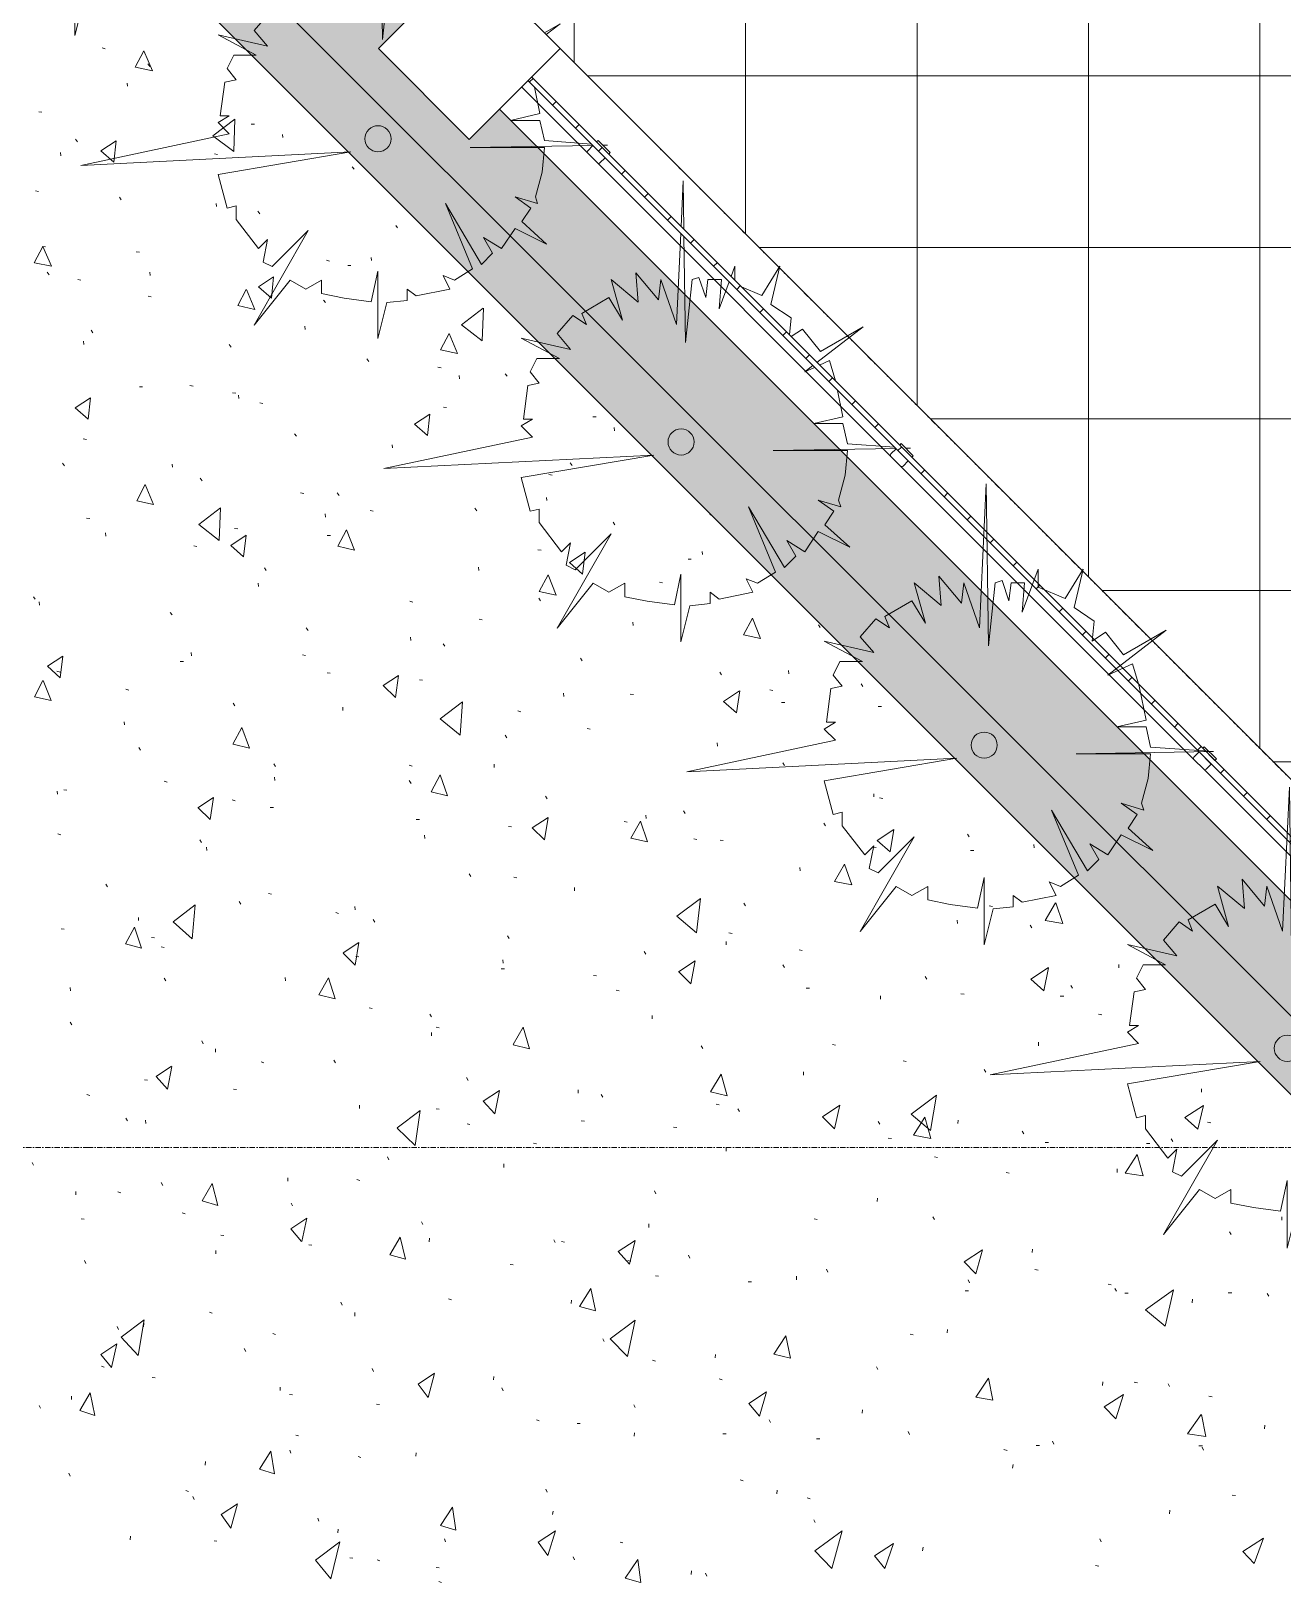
# Model space of a CAD drawing. Header units: millimetres. Extents: x 5357 to 259384, y -16348 to 109893.
# Drawn here: x 130185 to 133106, y 77219 to 80841 of the extents above; entities that cross this region are included whole.
import ezdxf

# ---------------------------------------------------------------- set-up
doc = ezdxf.new("R2010")
doc.units = ezdxf.units.MM
doc.linetypes.add('Double dash', pattern=[41.999998, 12, -6, 6, -6, 6, -6])
doc.linetypes.add('Grid Line', pattern=[22.225, 12.7, -3.175, 3.175, -3.175])
for name, color, linetype, lineweight in [('A-FLOR', 192, 'Continuous', 9), ('A-FLOR-HRAL', 11, 'Continuous', 9), ('A-FLOR-PATT', 8, 'Continuous', 9), ('A-WALL', 113, 'Continuous', 9), ('C-PROP-LINE', 91, 'Double dash', 18), ('G-IMPT', 8, 'Continuous', 9), ('L-PLNT-1', 7, 'Continuous', 9), ('S-COLS', 52, 'Continuous', 9), ('S-GRID-1', 1, 'Grid Line', 9)]:
    doc.layers.add(name, color=color, linetype=linetype, lineweight=lineweight)

# ---------------------------------------------------------------- blocks, each defined once
blk = doc.blocks.new('FP_177-TKCS_MB CẢNH QUAN CÂY XANH')
at = {"layer": 'A-FLOR-PATT'}
for p, q in [((130358.1, 80799.8), (130350.8, 80801.5)), ((130428.3, 80756.8), (130448.1, 80795)), ((130468.1, 80748.5), (130448.1, 80794.9)), ((130462.1, 80758.7), (130457.7, 80764.6)), ((130468.1, 80748.5), (130428.4, 80756.8)), ((130409.9, 80712.3), (130409, 80719.7)), ((130210.5, 80651.9), (130203, 80652.3)), ((130609.4, 80596.8), (130660.4, 80635.8)), ((130657.9, 80560.2), (130660.5, 80635.7)), ((130706.1, 80623.6), (130698.7, 80624)), ((130293.1, 80582.9), (130288.7, 80588.8)), ((130347.7, 80561.4), (130383.5, 80585.2)), ((130378.6, 80535.1), (130383.6, 80585.1)), ((130657.9, 80560.2), (130609.5, 80596.8)), ((130772.3, 80592.7), (130771.4, 80600)), ((130254.4, 80550.3), (130253.5, 80557.6)), ((130378.6, 80535.1), (130347.8, 80561.3)), ((130620.4, 80552.9), (130613.2, 80554.6)), ((130939, 80518.7), (130934.6, 80524.7)), ((130202.6, 80466.5), (130195.4, 80468.1)), ((130395.5, 80447.5), (130391.1, 80453.4)), ((130617.6, 80431.8), (130616.7, 80439.1)), ((130718.9, 80414.6), (130714.5, 80420.6)), ((131040.4, 80381.8), (131036, 80387.8)), ((130192.7, 80300.5), (130212.3, 80338.4)), ((130218.8, 80338.1), (130211.4, 80338.5)), ((130232.5, 80292.4), (130212.3, 80338.4)), ((130232.5, 80292.4), (130192.8, 80300.5)), ((130437.9, 80325.6), (130430.5, 80326.1)), ((130881.5, 80304.7), (130874.3, 80306.5)), ((130931.2, 80294.1), (130923.8, 80294.6)), ((130979.5, 80305.7), (130978.7, 80313.1)), ((130227.1, 80272.6), (130222.6, 80278.5)), ((130301.6, 80259.8), (130294.4, 80261.5)), ((130462.9, 80271), (130462.1, 80278.3)), ((130715.4, 80244.5), (130751, 80268.1)), ((130745.9, 80217.9), (130751, 80268)), ((130465.7, 80221), (130458.5, 80222.7)), ((130667.7, 80200.6), (130687.3, 80238.5)), ((130707.2, 80192), (130687.4, 80238.5)), ((130745.9, 80217.9), (130715.4, 80244.5)), ((130707.2, 80192), (130667.8, 80200.6)), ((130872.1, 80207.6), (130867.7, 80213.6)), ((131189.1, 80155.8), (131240.2, 80194.7)), ((131237.3, 80118.9), (131240.3, 80194.7)), ((130824.7, 80145.1), (130823.8, 80152.4)), ((131237.3, 80118.9), (131189.1, 80155.8)), ((130308.3, 80110.2), (130307.4, 80117.5)), ((130329.4, 80137.2), (130325, 80143.1)), ((131140.6, 80097.4), (131160.4, 80135.5)), ((131180.1, 80088.8), (131160.5, 80135.4)), ((130652, 80103.8), (130647.6, 80109.7)), ((130972.9, 80070.4), (130968.5, 80076.4)), ((131180.1, 80088.8), (131140.6, 80097.4)), ((131141.6, 80055.4), (131134.4, 80057.2)), ((131295.5, 80035.9), (131291.1, 80041.9)), ((130445.2, 80011.1), (130437.9, 80011.6)), ((130563, 80012.7), (130555.9, 80014.4)), ((131184.3, 80030), (131183.5, 80037.4)), ((130288.1, 79962.1), (130323.7, 79985.6)), ((130318.7, 79935.6), (130323.8, 79985.6)), ((130662.8, 79996.7), (130655.4, 79997.2)), ((130669.8, 79984.4), (130668.9, 79991.8)), ((130725.9, 79972.5), (130718.8, 79974.2)), ((130318.7, 79935.6), (130288.1, 79962)), ((131079.6, 79924.2), (131115.4, 79947.8)), ((131109.9, 79897.4), (131115.5, 79947.8)), ((131154.6, 79963.4), (131147.3, 79963.9)), ((131503.3, 79941.1), (131495.9, 79941.6)), ((130804.1, 79896), (130799.7, 79902)), ((131109.9, 79897.4), (131079.7, 79924.2)), ((131546.3, 79908.8), (131545.5, 79916.2)), ((130314.1, 79888.5), (130306.9, 79890.3)), ((131028.3, 79868.7), (131027.5, 79876.1)), ((130262.9, 79826.9), (130258.5, 79832.9)), ((130514.9, 79823.8), (130514, 79831.2)), ((131447.4, 79827.8), (131443, 79833.8)), ((130584.1, 79792.3), (130579.7, 79798.3)), ((131400.6, 79805.2), (131393.4, 79806.9)), ((130431.5, 79745.3), (130451.3, 79783.3)), ((130470.8, 79736.6), (130451.4, 79783.3)), ((130821.2, 79762.3), (130814.1, 79764.1)), ((130903.6, 79757.8), (130899.3, 79763.9)), ((131388.1, 79745.9), (131387.3, 79753.4)), ((130470.8, 79736.6), (130431.6, 79745.3)), ((130576.2, 79689.9), (130627.2, 79728.7)), ((130623.7, 79652.6), (130627.2, 79728.7)), ((130872.1, 79707.2), (130871.4, 79714.7)), ((130983.4, 79721.3), (130976.2, 79723.1)), ((131224.8, 79722.3), (131220.5, 79728.3)), ((131774, 79710.4), (131768.9, 79714.3)), ((130322.1, 79704.2), (130314.8, 79704.7)), ((130623.7, 79652.6), (130576.2, 79689.9)), ((130667.2, 79679.9), (130659.9, 79680.5)), ((130900.8, 79639.6), (130921, 79677.8)), ((130939.9, 79630.7), (130921, 79677.8)), ((131547.2, 79689.7), (131542.9, 79695.8)), ((130359.9, 79663.1), (130359.1, 79670.5)), ((130650.9, 79641.5), (130686.6, 79665.1)), ((130680.8, 79614.5), (130651, 79641.5)), ((130680.9, 79614.5), (130686.6, 79665)), ((130883.6, 79664.3), (130876.2, 79664.8)), ((130572.2, 79638.6), (130565.1, 79640.4)), ((130939.9, 79630.7), (130900.9, 79639.5)), ((131375, 79630.3), (131367.6, 79630.8)), ((131441.2, 79601.6), (131477.6, 79625.6)), ((131471.3, 79574.6), (131477.6, 79625.6)), ((131725.4, 79609.3), (131717.9, 79609.7)), ((131751.2, 79620.1), (131750.5, 79627.6)), ((130733.9, 79582.8), (130729.6, 79588.9)), ((131229.7, 79582.9), (131229, 79590.4)), ((131370.9, 79533.9), (131391.5, 79572.6)), ((131410.3, 79525.2), (131391.6, 79572.5)), ((131471.3, 79574.6), (131441.2, 79601.5)), ((130716, 79545.8), (130715.2, 79553.2)), ((131410.3, 79525.2), (131370.9, 79533.9)), ((131658.6, 79554.2), (131651.4, 79556)), ((130194.9, 79515.7), (130190.6, 79521.7)), ((130204.9, 79502.4), (130204.1, 79509.8)), ((131076.1, 79509.2), (131069, 79511)), ((131373.6, 79511.9), (131369.4, 79518)), ((130514, 79479.3), (130509.8, 79485.3)), ((131237.9, 79467.9), (131230.8, 79469.7)), ((131589.5, 79454.8), (131588.9, 79462.3)), ((131846.9, 79432.6), (131868.3, 79471.8)), ((131887.1, 79424.5), (131868.4, 79471.8)), ((130831.4, 79443.2), (130827.2, 79449.3)), ((131071.3, 79419.8), (131070.6, 79427.3)), ((131887.1, 79424.5), (131846.9, 79432.6)), ((132026.3, 79450.3), (132021.9, 79456.3)), ((130559.7, 79384.2), (130559, 79391.7)), ((131150.5, 79406.1), (131146.3, 79412.2)), ((130223.6, 79359.7), (130259.2, 79383.2)), ((130253.3, 79332.5), (130223.6, 79359.7)), ((130253.4, 79332.6), (130259.2, 79383.1)), ((130540.5, 79370.4), (130533.3, 79371)), ((130825.7, 79384.5), (130818.6, 79386.4)), ((131470.9, 79372.1), (131466.7, 79378.2)), ((130192.9, 79288.5), (130212.9, 79326.7)), ((130231.8, 79279.4), (130213, 79326.6)), ((130252.7, 79346.1), (130245.6, 79347.9)), ((130883.1, 79343.8), (130875.8, 79344.3)), ((131006.2, 79314.5), (131042.3, 79338.3)), ((131035.5, 79286.9), (131042.4, 79338.3)), ((131098.6, 79327.4), (131091.3, 79328)), ((131796.1, 79339.5), (131791.8, 79345.6)), ((131952.6, 79342.1), (131952.1, 79349.6)), ((132125.9, 79312.2), (132121.6, 79318.2)), ((130231.8, 79279.4), (130193, 79288.5)), ((130413.2, 79304), (130406.1, 79305.9)), ((131035.5, 79286.9), (131006.3, 79314.4)), ((131427.7, 79289.2), (131427.1, 79296.8)), ((131590.6, 79294), (131583.2, 79294.4)), ((131800.8, 79277.7), (131838.2, 79302.5)), ((131830.7, 79250.6), (131838.3, 79302.4)), ((131915.7, 79302.8), (131908.4, 79304.5)), ((130660.5, 79267.3), (130656.3, 79273.4)), ((130912.7, 79256.6), (130912.1, 79264.1)), ((131139.8, 79236.9), (131191.9, 79276.5)), ((131186.2, 79198.7), (131192, 79276.5)), ((131327.6, 79253.6), (131320.5, 79255.4)), ((131830.7, 79250.6), (131800.8, 79277.6)), ((131943.6, 79274.9), (131936.1, 79275.2)), ((132168.8, 79265.5), (132161.2, 79265.8)), ((130403.3, 79222.6), (130402.7, 79230.1)), ((130656.2, 79178.2), (130676.8, 79216.9)), ((130694.8, 79168.9), (130676.9, 79216.8)), ((131186.2, 79198.7), (131139.8, 79236.9)), ((131489.5, 79212.5), (131482.4, 79214.3)), ((130440.8, 79163.9), (130436.6, 79170)), ((130694.8, 79168.9), (130656.3, 79178.2)), ((131295.2, 79192.7), (131291, 79198.9)), ((131786.4, 79173.5), (131785.9, 79181.1)), ((131942.8, 79127.9), (131938.6, 79134)), ((130755.4, 79125.7), (130751.3, 79131.8)), ((130753.9, 79093.3), (130753.4, 79100.9)), ((131074.3, 79126.8), (131067.3, 79128.7)), ((131118.3, 79066.9), (131139.6, 79106)), ((131156.9, 79057.6), (131139.7, 79106)), ((131265.7, 79123.6), (131265.2, 79131.2)), ((130246.9, 79061), (130246.2, 79068.5)), ((130268.9, 79070.9), (130261.7, 79071.5)), ((130502.8, 79089.6), (130495.8, 79091.6)), ((131071.6, 79086.5), (131067.5, 79092.8)), ((131156.9, 79057.6), (131118.3, 79066.8)), ((132151.5, 79054.7), (132151, 79062.4)), ((130574.5, 79029.7), (130610.4, 79053.4)), ((130603.3, 79001.8), (130574.6, 79029.7)), ((130603.3, 79001.8), (130610.5, 79053.3)), ((130661.3, 79046), (130654.3, 79047.9)), ((130750.5, 79029.9), (130743.3, 79030.5)), ((131389.1, 79050.6), (131385, 79056.8)), ((132172.1, 79051), (132164.7, 79052.6)), ((131091, 79001.8), (131083.8, 79002.4)), ((131354.4, 78982.4), (131391.4, 79006.9)), ((131383.1, 78954.5), (131391.4, 79006.8)), ((131575.7, 78995.9), (131568.6, 78997.7)), ((131584.2, 78958.7), (131606.6, 78998.5)), ((131623.5, 78949.9), (131606.6, 78998.5)), ((131620, 79004.8), (131619.6, 79012.5)), ((131711.5, 79016.2), (131707.4, 79022.4)), ((132038.6, 78987.2), (132034.4, 78993.4)), ((130254.5, 78966.5), (130247.5, 78968.4)), ((130582.9, 78948.6), (130578.8, 78954.9)), ((131103.4, 78957.8), (131103, 78965.4)), ((131306.2, 78985.4), (131298.9, 78985.9)), ((131383.1, 78954.5), (131354.4, 78982.4)), ((131623.5, 78949.9), (131584.3, 78958.7)), ((131738.2, 78955.4), (131731.1, 78957.1)), ((131799.9, 78953.5), (131792.4, 78954)), ((132159.3, 78953.4), (132198.2, 78979.2)), ((132189.2, 78926.4), (132159.3, 78953.4)), ((132189.2, 78926.4), (132198.3, 78979.2)), ((132373.9, 78961.7), (132369.7, 78967.8)), ((130595, 78929.9), (130594.6, 78937.5)), ((132156.4, 78937), (132148.7, 78937.3)), ((132384.8, 78929.8), (132377, 78930)), ((132525.2, 78936.3), (132524.9, 78944)), ((131979.3, 78882.4), (131979, 78890.1)), ((132059.7, 78857.6), (132083.2, 78898.1)), ((132100, 78849.6), (132083.2, 78898.1)), ((130363.3, 78845.4), (130359.3, 78851.6)), ((131210.8, 78869.5), (131206.9, 78875.8)), ((131318.1, 78866), (131311.1, 78867.9)), ((132100, 78849.6), (132059.8, 78857.6)), ((130674.3, 78804.5), (130670.3, 78810.8)), ((130745.7, 78827.8), (130738.8, 78829.8)), ((131453.3, 78836), (131453, 78843.7)), ((131691.8, 78776.6), (131746.7, 78818)), ((131737.5, 78738.1), (131746.8, 78818)), ((132550.7, 78766.8), (132575.4, 78808)), ((132592.6, 78759.7), (132575.5, 78808)), ((130436, 78766.3), (130435.6, 78774)), ((130516.5, 78763.7), (130568.2, 78803)), ((130561.1, 78724.2), (130568.3, 78803)), ((130902.7, 78783.2), (130895.8, 78785.1)), ((130941, 78791.8), (130940.7, 78799.6)), ((131737.5, 78738.1), (131691.9, 78776.5)), ((131851.9, 78800.6), (131847.9, 78806.8)), ((132427.8, 78799), (132420.3, 78800.6)), ((130262.7, 78746.3), (130255.6, 78747)), ((130405.2, 78712.2), (130426.4, 78751.3)), ((130442.9, 78702.3), (130426.4, 78751.3)), ((130561.1, 78724.2), (130516.5, 78763.7)), ((130986.8, 78763), (130982.9, 78769.3)), ((131820.4, 78736.5), (131813.3, 78738.2)), ((132346.2, 78759.7), (132345.9, 78767.4)), ((132519.9, 78749.8), (132515.7, 78756)), ((132592.6, 78759.7), (132550.7, 78766.7)), ((130442.9, 78702.3), (130405.2, 78712.2)), ((130473.1, 78726.3), (130466, 78727)), ((130495.8, 78703.5), (130489, 78705.6)), ((130913.3, 78690.9), (130949.9, 78715)), ((130941, 78662.2), (130949.9, 78715)), ((131300.7, 78724.7), (131296.8, 78731.1)), ((131806.9, 78709.8), (131806.7, 78717.6)), ((130941, 78662.2), (130913.3, 78690.8)), ((130950, 78682.1), (130942.8, 78682.7)), ((131286.3, 78666.9), (131286.1, 78674.7)), ((131619.5, 78688.1), (131615.6, 78694.5)), ((131695.9, 78646.8), (131734.2, 78672.2)), ((131724.2, 78618.7), (131734.3, 78672.2)), ((131943, 78657), (131939, 78663.3)), ((131984.1, 78696.9), (131976.9, 78698.6)), ((132722.8, 78656), (132722.6, 78663.8)), ((130499.8, 78626.1), (130496, 78632.5)), ((130778.4, 78625.8), (130778.1, 78633.5)), ((130856.7, 78593.5), (130878.8, 78633.2)), ((130894.3, 78583.6), (130878.9, 78633.2)), ((131289.3, 78653.6), (131282, 78654.2)), ((131504.5, 78637.6), (131497.2, 78638.2)), ((131724.1, 78618.7), (131696, 78646.8)), ((132274.8, 78629.5), (132270.8, 78635.7)), ((132517.7, 78629.7), (132558.6, 78656.7)), ((132547.6, 78602.7), (132517.7, 78629.7)), ((132547.6, 78602.7), (132558.7, 78656.6)), ((130276.9, 78602.7), (130276.5, 78610.4)), ((130894.3, 78583.6), (130856.7, 78593.5)), ((131556.9, 78602.5), (131549.9, 78604.3)), ((132001.1, 78608.5), (131993.6, 78608.9)), ((132166.8, 78582.8), (132166.7, 78590.7)), ((132362, 78595.1), (132354.3, 78595.4)), ((132594.2, 78590.3), (132586.3, 78590.4)), ((132614.9, 78609.1), (132610.8, 78615.2)), ((130981.2, 78561.2), (130974.3, 78563.2)), ((130280.5, 78523), (130276.7, 78529.4)), ((131119.5, 78541.7), (131115.8, 78548.1)), ((131137, 78516.1), (131130.2, 78518.1)), ((131634.2, 78537), (131634.1, 78544.9)), ((132683, 78547), (132675.4, 78548.5)), ((130587, 78479.1), (130583.3, 78485.6)), ((131119.1, 78497.7), (131119, 78505.6)), ((131309.9, 78477.1), (131333.2, 78517.5)), ((131347.9, 78467.6), (131333.3, 78517.5)), ((132535.4, 78474.6), (132535.4, 78482.5)), ((130615.6, 78459.6), (130615.4, 78467.4)), ((131347.9, 78467.6), (131309.9, 78477)), ((131752.4, 78467.9), (131748.6, 78474.3)), ((132061.8, 78475.7), (132054.5, 78477.4)), ((130477, 78402.7), (130513.1, 78426.6)), ((130503.8, 78373.4), (130513.2, 78426.5)), ((130728.4, 78434.7), (130721.6, 78436.7)), ((130895, 78434.7), (130891.4, 78441.1)), ((131987, 78405.7), (131987, 78413.7)), ((132227.1, 78437.5), (132219.8, 78439.1)), ((132412.2, 78412.8), (132408.3, 78419.1)), ((130456.5, 78394.2), (130449.5, 78395)), ((130503.8, 78373.4), (130477, 78402.6)), ((130664.2, 78372.6), (130657.2, 78373.3)), ((131204.5, 78393.8), (131200.9, 78400.3)), ((131770.4, 78366.9), (131795.1, 78408.1)), ((131809.3, 78358), (131795.1, 78408.1)), ((132915.8, 78365.9), (132915.9, 78373.8)), ((130322.2, 78358.4), (130315.5, 78360.5)), ((131240.1, 78345.1), (131277.8, 78370)), ((131266.8, 78316), (131240.1, 78345)), ((131266.8, 78316), (131277.8, 78370)), ((131461.2, 78364.1), (131461.2, 78372)), ((131518.8, 78354.7), (131515.1, 78361.1)), ((131809.3, 78358), (131770.4, 78366.8)), ((131790.7, 78336.8), (131783.6, 78338.6)), ((132238, 78315.3), (132297.2, 78359.4)), ((132283.5, 78277), (132297.2, 78359.4)), ((130410.3, 78299.1), (130406.6, 78305.6)), ((130452.6, 78293.2), (130452.4, 78301.1)), ((130951.6, 78328.4), (130951.6, 78336.3)), ((131038.9, 78282.7), (131092.9, 78323.6)), ((131081.3, 78241.9), (131093, 78323.5)), ((131137.2, 78326.8), (131130.1, 78327.4)), ((131837.8, 78321.2), (131834.2, 78327.6)), ((132031.6, 78309.1), (132071.7, 78335.6)), ((132059.3, 78280.9), (132031.6, 78309.1)), ((132059.3, 78280.9), (132071.7, 78335.6)), ((132283.5, 78277), (132238.1, 78315.3)), ((132244.1, 78266.2), (132270.4, 78308.3)), ((132284.4, 78258.3), (132270.4, 78308.3)), ((132347.5, 78292.9), (132347.7, 78300.9)), ((132877, 78307.2), (132920.5, 78335.5)), ((132907.1, 78280.3), (132877, 78307.1)), ((132907.1, 78280.3), (132920.5, 78335.5)), ((131081.3, 78241.9), (131038.9, 78282.6)), ((131209.1, 78290.5), (131202.3, 78292.5)), ((131475.9, 78298.9), (131468.6, 78299.4)), ((131691.7, 78283.8), (131684.3, 78284.3)), ((132165.2, 78291.3), (132161.5, 78297.7)), ((132284.4, 78258.3), (132244.2, 78266.1)), ((132501.1, 78268.7), (132497.3, 78275)), ((132937.8, 78295.1), (132930, 78296.5)), ((131364.3, 78245.4), (131357.5, 78247.4)), ((131806.8, 78228.4), (131807, 78236.4)), ((132192.5, 78258.4), (132184.8, 78258.7)), ((132558.7, 78248.8), (132550.8, 78248.9)), ((132795.3, 78246.6), (132787.2, 78246.6)), ((132849.1, 78251.1), (132845.1, 78257.3)), ((130191.2, 78196.1), (130187.6, 78202.6)), ((131020, 78208.5), (131016.5, 78215.1)), ((131287.8, 78190.9), (131288, 78198.9)), ((132299.8, 78213.8), (132292.5, 78215.4)), ((132737.3, 78177.7), (132765.3, 78220.7)), ((132779.5, 78170.9), (132765.4, 78220.7)), ((130783.9, 78158.8), (130784, 78166.8)), ((130951.8, 78160.6), (130945.1, 78162.7)), ((132467.4, 78177.3), (132460, 78178.8)), ((132718.6, 78179.1), (132718.9, 78187.2)), ((132779.5, 78170.9), (132737.3, 78177.6)), ((130289.3, 78126.7), (130289.3, 78134.7)), ((130394.3, 78131.8), (130387.7, 78134)), ((130492.4, 78148.8), (130488.9, 78155.4)), ((130584.2, 78112.8), (130607.3, 78153.2)), ((130620.6, 78102.2), (130607.4, 78153.1)), ((131642.9, 78129.4), (131639.4, 78135.9)), ((130544.4, 78082.7), (130537.8, 78084.8)), ((130620.6, 78102.1), (130584.2, 78112.8)), ((130795.1, 78101.1), (130791.7, 78107.7)), ((132159.3, 78111), (132159.6, 78119)), ((130309.3, 78070.1), (130302.4, 78070.9)), ((130791, 78047.9), (130828.2, 78072.5)), ((130816.4, 78017.8), (130791.1, 78047.8)), ((130816.5, 78017.9), (130828.2, 78072.4)), ((131099.3, 78057.3), (131095.9, 78063.9)), ((131626.3, 78050.9), (131626.7, 78059)), ((132019.4, 78069.3), (132012.3, 78071)), ((132292.9, 78069.5), (132289.3, 78075.9)), ((133102.8, 78067.4), (133103.2, 78075.5)), ((130634.7, 78032.3), (130627.8, 78033.1)), ((131021.9, 77986.8), (131046.4, 78028)), ((131058.5, 77976.5), (131046.5, 78028)), ((131114.2, 78017.5), (131114.5, 78025.6)), ((131408.2, 78015.3), (131404.8, 78021.9)), ((131429.4, 78016.3), (131422.6, 78018.2)), ((131555.2, 77994.3), (131594.5, 78020.3)), ((131581, 77964.9), (131594.6, 78020.3)), ((132985, 78034.4), (132981.1, 78040.7)), ((130615.9, 77989.1), (130616.1, 77997.2)), ((130840, 78009.7), (130833, 78010.4)), ((131058.5, 77976.4), (131021.9, 77986.7)), ((131581, 77964.9), (131555.2, 77994.3)), ((131722, 77979.2), (131718.6, 77985.8)), ((132362.1, 77970.6), (132404.6, 77998.4)), ((132389.5, 77942.3), (132404.6, 77998.3)), ((132520.8, 77992.2), (132521.3, 78000.3)), ((130313, 77966.9), (130309.6, 77973.5)), ((131310, 77963.8), (131302.9, 77964.4)), ((131584.4, 77971.8), (131577.5, 77973.7)), ((132044.1, 77946.8), (132040.6, 77953.3)), ((132389.5, 77942.3), (132362.2, 77970.5)), ((132534.6, 77951.2), (132527.2, 77952.8)), ((131464.6, 77866.4), (131490.7, 77908.5)), ((131501.9, 77856.7), (131490.8, 77908.4)), ((131648.9, 77937.3), (131641.6, 77937.8)), ((131865.8, 77923.8), (131858.4, 77924.2)), ((131970.6, 77928.8), (131971.1, 77937)), ((132372.1, 77903), (132364.3, 77903.2)), ((132374.8, 77921.8), (132371.3, 77928.2)), ((132705.1, 77916.6), (132697.6, 77918.1)), ((132717.5, 77901.8), (132713.9, 77908.2)), ((132784.9, 77858.3), (132850.1, 77905.6)), ((132830.8, 77820.5), (132850.1, 77905.5)), ((130911.1, 77869.6), (130907.8, 77876.3)), ((131166, 77882.1), (131159.3, 77884.2)), ((131445.4, 77873.2), (131445.9, 77881.4)), ((131501.9, 77856.6), (131464.6, 77866.3)), ((132744.7, 77897.6), (132736.6, 77897.6)), ((132894.1, 77875.1), (132894.7, 77883.2)), ((132986.4, 77898.4), (132978.1, 77898.3)), ((133072.7, 77890.3), (133068.9, 77896.6)), ((130395.5, 77795.1), (130448.8, 77835.5)), ((130435, 77752.4), (130448.8, 77835.5)), ((130607.7, 77851), (130601.2, 77853.2)), ((130940.2, 77844), (130940.6, 77852.1)), ((131536.3, 77790.9), (131594.2, 77834.3)), ((131576.8, 77749.7), (131594.2, 77834.3)), ((132830.8, 77820.5), (132785, 77858.3)), ((130389.3, 77812.9), (130386.1, 77819.7)), ((130435, 77752.4), (130395.5, 77795.1)), ((130447.7, 77819.2), (130448, 77827.4)), ((130755.3, 77800.9), (130748.9, 77803.1)), ((131918.2, 77754.9), (131946.1, 77798)), ((131956.7, 77746.1), (131946.2, 77797.9)), ((132243.2, 77800.5), (132236, 77802.2)), ((132322.6, 77804.9), (132323.2, 77813.1)), ((130348.2, 77754.8), (130384.9, 77779.1)), ((130372.5, 77724), (130384.9, 77779.1)), ((130685.8, 77761.8), (130682.6, 77768.6)), ((131522.2, 77784.6), (131519, 77791.3)), ((131576.8, 77749.7), (131536.3, 77790.9)), ((130372.5, 77724), (130348.2, 77754.8)), ((130356, 77724.8), (130349.6, 77727.1)), ((130983.8, 77714.7), (130980.7, 77721.5)), ((131641.9, 77739.2), (131635.1, 77741.2)), ((131781.5, 77746.4), (131782.2, 77754.6)), ((131956.7, 77746.1), (131918.2, 77754.9)), ((132160.7, 77719.4), (132157.4, 77726)), ((130474.3, 77699.9), (130467.5, 77700.7)), ((131087.9, 77685), (131126.5, 77710.6)), ((131111.9, 77654.4), (131126.5, 77710.5)), ((131264.2, 77695.2), (131264.8, 77703.5)), ((131797.2, 77695.7), (131790.3, 77697.6)), ((132388.9, 77655.3), (132418.8, 77699.3)), ((132429.1, 77647.6), (132418.9, 77699.2)), ((132684.9, 77682.4), (132685.7, 77690.7)), ((132766.3, 77688.3), (132758.7, 77689.8)), ((132841.4, 77679.6), (132837.9, 77686)), ((130279.2, 77649.2), (130279.6, 77657.4)), ((130298.9, 77623.8), (130323.2, 77664.9)), ((130334, 77612.3), (130323.3, 77664.9)), ((130765.9, 77670.2), (130766.4, 77678.5)), ((130795.1, 77660.5), (130788.2, 77661.3)), ((131111.9, 77654.4), (131087.9, 77684.9)), ((131286.4, 77669.7), (131283.3, 77676.4)), ((131859.3, 77640.4), (131900.8, 77667.6)), ((131884.2, 77610.8), (131900.8, 77667.6)), ((132429.1, 77647.6), (132388.9, 77655.3)), ((132688.6, 77632.3), (132733.8, 77661.5)), ((132715.7, 77604.1), (132733.9, 77661.5)), ((132940.3, 77655.9), (132932.6, 77657.3)), ((130206.8, 77629), (130203.7, 77635.8)), ((130334, 77612.3), (130299, 77623.8)), ((130998.3, 77637.7), (130991.4, 77638.5)), ((131594.1, 77630.7), (131591, 77637.4)), ((131884.2, 77610.7), (131859.3, 77640.3)), ((132123.8, 77617.4), (132124.7, 77625.7)), ((132715.7, 77604.1), (132688.6, 77632.2)), ((132883.2, 77569.5), (132915.3, 77614.5)), ((132925.7, 77563), (132915.4, 77614.4)), ((131370.7, 77600), (131364.1, 77602)), ((131466.5, 77593.3), (131459.4, 77593.8)), ((131910, 77595.5), (131906.9, 77602.2)), ((133062.5, 77581.3), (133063.5, 77589.7)), ((130809.2, 77564.4), (130802.8, 77566.6)), ((131591.9, 77563.8), (131592.8, 77572.1)), ((131806.4, 77569.1), (131799.1, 77569.6)), ((132025, 77557.5), (132017.6, 77557.9)), ((132234.6, 77568), (132231.4, 77574.6)), ((132538.1, 77542.3), (132530.2, 77542.4)), ((132571.3, 77545.6), (132568, 77552.1)), ((132925.7, 77563), (132883.2, 77569.5)), ((132918.1, 77541.5), (132909.8, 77541.5)), ((130591.3, 77496.3), (130591.9, 77504.6)), ((130718.3, 77487), (130744.3, 77529.1)), ((130753.4, 77475.8), (130744.3, 77529)), ((130791.4, 77524.5), (130788.5, 77531.4)), ((130954.8, 77514), (130948.4, 77516.2)), ((131082.5, 77517), (131083.3, 77525.4)), ((132462.1, 77530.9), (132454.8, 77532.5)), ((132920.5, 77531.7), (132917.1, 77538.2)), ((130276.4, 77471), (130273.5, 77478)), ((130753.4, 77475.8), (130718.4, 77487)), ((132475.1, 77489.5), (132476.2, 77497.9)), ((130552.8, 77434.7), (130546.5, 77437)), ((131389.1, 77433.2), (131386.3, 77440)), ((131846.6, 77460), (131839.7, 77461.9)), ((131924.6, 77429.7), (131925.6, 77438.1)), ((130565.8, 77416.1), (130562.9, 77423.1)), ((130629, 77380.9), (130666.9, 77406.1)), ((130651.4, 77349.3), (130667, 77406)), ((131140.3, 77355.4), (131168.1, 77398.4)), ((131175.8, 77344.8), (131168.1, 77398.4)), ((132002.8, 77418), (131995.8, 77419.8)), ((132995, 77425.3), (132987.2, 77426.7)), ((130651.4, 77349.3), (130629, 77380.9)), ((130856.7, 77365.6), (130853.9, 77372.6)), ((131401.9, 77380.9), (131402.9, 77389.3)), ((132014.2, 77362.4), (132011.3, 77369.2)), ((132840.8, 77383), (132842, 77391.4)), ((130416.4, 77322.1), (130417.1, 77330.5)), ((130900.5, 77338.6), (130901.4, 77347.1)), ((131175.8, 77344.8), (131140.4, 77355.4)), ((131152.2, 77317.3), (131149.5, 77324.2)), ((131367.8, 77316.4), (131408.4, 77343.2)), ((131390.5, 77285.5), (131408.4, 77343.2)), ((132014, 77296.5), (132077.4, 77342.9)), ((132053.1, 77255.4), (132077.5, 77342.9)), ((132681.7, 77317.6), (132678.6, 77324.2)), ((133012, 77295.3), (133060.6, 77326)), ((133038.9, 77267.2), (133060.6, 77326)), ((130618.7, 77318.9), (130612, 77319.8)), ((130848.9, 77274.9), (130905.6, 77317.6)), ((130884.8, 77230.9), (130905.7, 77317.6)), ((131390.4, 77285.5), (131367.9, 77316.4)), ((131565.9, 77315), (131559.3, 77317)), ((132053.1, 77255.4), (132014, 77296.5)), ((132153.1, 77285), (132197.2, 77313.7)), ((132177.2, 77255.3), (132197.3, 77313.6)), ((132264.8, 77296.3), (132266.1, 77304.8)), ((133038.9, 77267.2), (133012, 77295.2)), ((130884.8, 77230.9), (130848.9, 77274.9)), ((130935.5, 77279.4), (130928.7, 77280.1)), ((130998.5, 77273), (130992.2, 77275.2)), ((131137.1, 77257.1), (131130.3, 77257.8)), ((131452.8, 77275.3), (131450.1, 77282.2)), ((131570.9, 77232.5), (131600.7, 77276.5)), ((131607.4, 77222.7), (131600.7, 77276.5)), ((132177.2, 77255.3), (132153.2, 77285)), ((132676.2, 77260.9), (132668.8, 77262.4)), ((131142.5, 77222.9), (131136.1, 77225.1)), ((131607.3, 77222.7), (131570.9, 77232.5)), ((131724.9, 77241.7), (131726.1, 77250.2)), ((131761.6, 77237.3), (131758.9, 77244.2))]:
    blk.add_line(p, q, dxfattribs=at)
blk = doc.blocks.new('NBS_CLDPhysicalSecuritySystems_MtlMeshPnlFncngSym_CLDModsecSecurusS3_InfillPanel - NBS_CLDPhysicalSecuritySystems_MtlMeshPnlFncngSym_CLDModsecSecurusS2_InfillPanel-2369458-TKCS_MB CẢNH QUAN CÂY XANH')
at = {"layer": 'A-FLOR-HRAL'}
h = blk.add_hatch(dxfattribs=at)
h.set_pattern_fill('FP_39', color=256, style=0, pattern_type=2)
h.set_pattern_definition([(180, (609.6, 0), (-2e-15, 13), []), (90, (609.6, 0), (76, -5e-15), [])])
h.paths.add_polyline_path([(4482.8, -6), (4482.8, 6), (0, 6), (0, -6), (4464.6, -6)])
for p, q in [((0, 6), (4482.8, 6)), ((214, 11), (254, 11)), ((214, 6), (214, 11)), ((254, 6), (214, 6)), ((254, 11), (254, 6)), ((1214, 11), (1254, 11)), ((1214, 6), (1214, 11)), ((1254, 6), (1214, 6)), ((1254, 11), (1254, 6)), ((2214, 11), (2254, 11)), ((2214, 6), (2214, 11)), ((2254, 6), (2214, 6)), ((2254, 11), (2254, 6)), ((4482.8, -6), (0, -6)), ((0, -27), (218, -27)), ((214, -6), (254, -6)), ((214, -23), (214, -6)), ((250, -27), (218, -27)), ((250, -27), (1218, -27)), ((254, -6), (254, -23)), ((1214, -6), (1254, -6)), ((1214, -23), (1214, -6)), ((1250, -27), (1218, -27)), ((1250, -27), (2218, -27)), ((1254, -6), (1254, -23)), ((2214, -6), (2254, -6)), ((2214, -23), (2214, -6)), ((2250, -27), (2218, -27)), ((2250, -27), (3218, -27)), ((2254, -6), (2254, -23))]:
    blk.add_line(p, q, dxfattribs=at)
for centre, start, end in [((218, -23), 180, 270), ((250, -23), 270, 0), ((1218, -23), 180, 270), ((1250, -23), 270, 0), ((2218, -23), 180, 270), ((2250, -23), 270, 0)]:
    blk.add_arc(centre, 4, start, end, dxfattribs=at)
blk = doc.blocks.new('CAY MAI VAN PHUC - CAY DUC SOC_dwg-2256080-TKCS_MB CẢNH QUAN CÂY XANH')
at = {"layer": 'G-IMPT', "flags": 128}
blk.add_lwpolyline([(32.8, 479.5), (12.9, 293.4), (6.2, 771.8), (-13.8, 346.6), (-60.3, 479.5), (-67, 419.7), (-133.5, 499.4), (-126.8, 413), (-206.6, 479.5), (-173.4, 359.9), (-213.3, 426.3), (-293.1, 379.8), (-279.8, 346.6), (-319.7, 373.2), (-366.2, 320), (-326.3, 273.5), (-472.6, 306.7), (-359.6, 246.9), (-426.1, 246.9), (-446, 207.1), (-419.4, 173.8), (-452.7, 167.2), (-466, 67.5), (-439.4, 67.5), (-472.6, 47.6), (-439.4, 14.4), (-878.3, -78.6), (-80.3, -38.8), (-472.6, -105.2), (-446, -204.9), (-419.4, -198.2), (-419.4, -238.1), (-352.9, -324.5), (-326.3, -297.9), (-339.6, -364.4), (-313, -377.6), (-206.6, -271.3), (-366.2, -550.4), (-259.8, -417.5), (-213.3, -444.1), (-166.7, -417.5), (-166.7, -457.4), (-100.2, -470.7), (-19.9, -481.4), (-0.5, -390.9), (-0.5, -590.3), (26.2, -484), (86, -477.3), (86, -444.1), (112.6, -464), (212.4, -444.1), (192.4, -404.2), (225.7, -417.5), (278.9, -384.3), (199.1, -191.6), (305.5, -371), (338.7, -337.8), (312.1, -291.3), (365.3, -324.5), (405.2, -264.7), (498.3, -311.2), (425.2, -244.8), (451.8, -204.9), (405.2, -171.7), (471.7, -191.6), (465.1, -171.7), (485, -98.6), (491.7, -25.5), (272.2, -25.5), (677.9, -18.8), (491.7, -5.6), (478.4, 54.2), (391.9, 54.2), (478.4, 74.2), (458.4, 173.8), (438.5, 240.3), (365.3, 207.1), (538.2, 340), (411.9, 266.9), (358.7, 333.3), (318.8, 306.7), (325.4, 366.5), (265.6, 406.4), (292.2, 519.4), (239, 433), (159.2, 466.2), (159.2, 519.4), (112.6, 393.1), (119.3, 479.5), (79.4, 479.5), (72.7, 426.3), (52.8, 486.1)], close=True, dxfattribs=at)
at = {"layer": 'G-IMPT'}
blk.add_circle((0, 0), 38.6, dxfattribs=at)
blk = doc.blocks.new('CAY MAI VAN PHUC - CAY BONG TRANG-2256081-TKCS_MB CẢNH QUAN CÂY XANH')
at = {"xscale": 0.7894736842105263, "yscale": 0.7894736842105263, "zscale": 0.7894736842105263}
blk.add_blockref('CAY MAI VAN PHUC - CAY DUC SOC_dwg-2256080-TKCS_MB CẢNH QUAN CÂY XANH', (0, 0), dxfattribs=at)
blk = doc.blocks.new('CAY MAI VAN PHUC - CAY DUC SOC_dwg-V352-TKCS_MB CẢNH QUAN CÂY XANH')
at = {"layer": 'G-IMPT'}
for p, q in [((188.5, 454), (178.5, 458.2)), ((456.6, 180.1), (455.5, 183.5))]:
    blk.add_line(p, q, dxfattribs=at)
at = {"layer": 'G-IMPT', "flags": 128}
for points in [[(8.2, 628.4), (6.2, 771.8), (-0.1, 636.8)], [(-1.1, 616.2), (-13.8, 346.6), (-60.3, 479.5), (-67, 419.7), (-133.5, 499.4), (-126.8, 413), (-206.6, 479.5), (-173.4, 359.9), (-213.3, 426.3), (-293.1, 379.8), (-279.8, 346.6), (-319.7, 373.2), (-366.2, 320), (-326.3, 273.5), (-472.6, 306.7), (-359.6, 246.9), (-426.1, 246.9), (-446, 207.1), (-419.4, 173.8), (-452.7, 167.2), (-466, 67.5), (-439.4, 67.5), (-472.6, 47.6), (-439.4, 14.4), (-878.3, -78.6), (-80.3, -38.8), (-472.6, -105.2), (-446, -204.9), (-419.4, -198.2), (-419.4, -238.1), (-352.9, -324.5), (-326.3, -297.9), (-339.6, -364.4), (-313, -377.6), (-206.6, -271.3), (-366.2, -550.4), (-259.8, -417.5), (-213.3, -444.1), (-166.7, -417.5), (-166.7, -457.4), (-100.2, -470.7), (-19.9, -481.4), (-0.5, -390.9), (-0.5, -590.3), (26.2, -484), (86, -477.3), (86, -444.1), (112.6, -464), (212.4, -444.1), (192.4, -404.2), (225.7, -417.5), (278.9, -384.3), (199.1, -191.6), (305.5, -371), (338.7, -337.8), (312.1, -291.3), (365.3, -324.5), (405.2, -264.7), (498.3, -311.2), (425.2, -244.8), (451.8, -204.9), (405.2, -171.7), (471.7, -191.6), (465.1, -171.7), (485, -98.6), (491.7, -25.5), (272.2, -25.5), (634.7, -19.6)], [(32.8, 479.5), (12.9, 293.4), (8.5, 606.6)], [(159.2, 477.5), (159.2, 519.4), (147.9, 488.7)], [(290.9, 514.1), (292.2, 519.4), (289.7, 515.3)], [(142.1, 473), (112.6, 393.1), (119.3, 479.5), (79.4, 479.5), (72.7, 426.3), (52.8, 486.1), (32.8, 479.5)], [(496.9, 308.2), (538.2, 340), (491.9, 313.1)], [(630.6, -15.5), (491.7, -5.6), (478.4, 54.2), (391.9, 54.2), (478.4, 74.2), (462.7, 152.4)], [(664.6, -19.1), (677.9, -18.8), (663.4, -17.8)]]:
    blk.add_lwpolyline(points, dxfattribs=at)
at = {"layer": 'G-IMPT'}
blk.add_circle((0, 0), 38.6, dxfattribs=at)
blk = doc.blocks.new('CAY MAI VAN PHUC - CAY BONG TRANG-V353-TKCS_MB CẢNH QUAN CÂY XANH')
at = {"xscale": 0.7894736842105263, "yscale": 0.7894736842105263, "zscale": 0.7894736842105263}
blk.add_blockref('CAY MAI VAN PHUC - CAY DUC SOC_dwg-V352-TKCS_MB CẢNH QUAN CÂY XANH', (0, 0), dxfattribs=at)
blk = doc.blocks.new('CAY MAI VAN PHUC - CAY DUC SOC_dwg-V354-TKCS_MB CẢNH QUAN CÂY XANH')
at = {"layer": 'G-IMPT', "flags": 128}
for points in [[(8.2, 628.4), (6.2, 771.8), (-0.1, 636.8)], [(-1.1, 616.2), (-13.8, 346.6), (-60.3, 479.5), (-67, 419.7), (-133.5, 499.4), (-126.8, 413), (-206.6, 479.5), (-173.4, 359.9), (-213.3, 426.3), (-293.1, 379.8), (-279.8, 346.6), (-319.7, 373.2), (-366.2, 320), (-326.3, 273.5), (-472.6, 306.7), (-359.6, 246.9), (-426.1, 246.9), (-446, 207.1), (-419.4, 173.8), (-452.7, 167.2), (-466, 67.5), (-439.4, 67.5), (-472.6, 47.6), (-439.4, 14.4), (-878.3, -78.6), (-80.3, -38.8), (-472.6, -105.2), (-446, -204.9), (-419.4, -198.2), (-419.4, -238.1), (-352.9, -324.5), (-326.3, -297.9), (-339.6, -364.4), (-313, -377.6), (-206.6, -271.3), (-366.2, -550.4), (-259.8, -417.5), (-213.3, -444.1), (-166.7, -417.5), (-166.7, -457.4), (-100.2, -470.7), (-19.9, -481.4), (-0.5, -390.9), (-0.5, -590.3), (26.2, -484), (86, -477.3), (86, -444.1), (112.6, -464), (212.4, -444.1), (192.4, -404.2), (225.7, -417.5), (278.9, -384.3), (199.1, -191.6), (305.5, -371), (338.7, -337.8), (312.1, -291.3), (365.3, -324.5), (405.2, -264.7), (498.3, -311.2), (425.2, -244.8), (451.8, -204.9), (405.2, -171.7), (471.7, -191.6), (465.1, -171.7), (485, -98.6), (491.7, -25.5), (272.2, -25.5), (634.7, -19.6)], [(32.8, 479.5), (12.9, 293.4), (8.5, 606.6)], [(159.2, 477.5), (159.2, 519.4), (147.9, 488.7)], [(319.9, 316.7), (325.4, 366.5), (265.6, 406.4), (292.2, 519.4), (239, 433), (178.5, 458.2)], [(142.1, 473), (112.6, 393.1), (119.3, 479.5), (79.4, 479.5), (72.7, 426.3), (52.8, 486.1), (32.8, 479.5)], [(401.6, 235), (538.2, 340), (411.9, 266.9), (358.7, 333.3), (325.4, 311.2)], [(456.6, 180.1), (438.5, 240.3), (409.5, 227.1)], [(394.7, 220.4), (365.3, 207.1), (389.5, 225.6)], [(630.6, -15.5), (491.7, -5.6), (478.4, 54.2), (391.9, 54.2), (478.4, 74.2), (462.7, 152.4)], [(664.6, -19.1), (677.9, -18.8), (663.4, -17.8)]]:
    blk.add_lwpolyline(points, dxfattribs=at)
at = {"layer": 'G-IMPT'}
blk.add_circle((0, 0), 38.6, dxfattribs=at)
blk = doc.blocks.new('CAY MAI VAN PHUC - CAY BONG TRANG-V355-TKCS_MB CẢNH QUAN CÂY XANH')
at = {"xscale": 0.7894736842105263, "yscale": 0.7894736842105263, "zscale": 0.7894736842105263}
blk.add_blockref('CAY MAI VAN PHUC - CAY DUC SOC_dwg-V354-TKCS_MB CẢNH QUAN CÂY XANH', (0, 0), dxfattribs=at)
blk = doc.blocks.new('Family - ___-1476882-TKCS_MB CẢNH QUAN CÂY XANH')
at = {"layer": 'C-PROP-LINE'}
blk.add_line((127801.6, 84418.2), (134801.5, 77418.4), dxfattribs=at)

msp = doc.modelspace()

# ---------------------------------------------------------------- hatches: boundary and pattern name
at = {"layer": 'A-FLOR-PATT'}
h = msp.add_hatch(dxfattribs=at)
h.set_pattern_fill('FP_14', color=256, style=0, pattern_type=2)
h.set_pattern_definition([(90, (81451.8, 48336.34), (-400, 2e-14), []), (180, (81451.8, 48336.34), (-5e-14, -400), [])])
h.paths.add_polyline_path([(14081.4, -16346.6), (14081.4, 79336.3), (14075, 79693.3), (14055.9, 80049.7), (14024.1, 80405.3), (13979.6, 80759.5), (13922.5, 81111.9), (13852.8, 81462), (13770.7, 81809.4), (13676.3, 82153.7), (13569.6, 82494.3), (13450.9, 82831), (13320.2, 83163.2), (13177.7, 83490.5), (13023.6, 83812.5), (12858.2, 84128.8), (12681.5, 84439), (12493.9, 84742.7), (12295.6, 85039.6), (12086.8, 85329.1), (11867.8, 85611), (11638.9, 85884.9), (11400.3, 86150.5), (11152.4, 86407.4), (10895.5, 86655.3), (10630, 86893.8), (10356.1, 87122.8), (10074.1, 87341.7), (9784.6, 87550.5), (9487.8, 87748.9), (9184.1, 87936.5), (8873.9, 88113.1), (8557.5, 88278.6), (8235.5, 88432.7), (7908.2, 88575.1), (7576, 88705.8), (7239.4, 88824.6), (6898.7, 88931.3), (6554.4, 89025.7), (6207, 89107.8), (5856.9, 89177.4), (5504.5, 89234.6), (5357.2, 89253.1), (5357.2, 82031.9), (10052.8, 77336.3), (10052.8, -16346.6), (12634.7, -16346.6)])
h.paths.add_polyline_path([(156536.3, -16346.6), (157794.6, -16346.6), (157794.6, -16328.2), (152779.3, -16328.2), (152779.3, -16346.6)])
h.paths.add_polyline_path([(27698.7, -16346.6), (135159.4, -16346.6), (135197.8, -16328.2), (75180.7, -16328.2), (75180.7, -12330.8), (31070.8, -12330.8), (26103.5, -7352), (26103.5, 40986.3), (24603.5, 40986.3), (22103.5, 38486.3), (22103.5, -8023.3), (22132.9, -8371.9), (22174.4, -8719.2), (22228.1, -9064.9), (22293.8, -9408.5), (22371.5, -9749.6), (22461, -10087.7), (22562.4, -10422.5), (22675.4, -10753.6), (22799.9, -11080.5), (22935.8, -11402.8), (23082.8, -11720.2), (23240.9, -12032.3), (23409.7, -12338.6), (23589.2, -12638.9), (23779.1, -12932.6), (23979.2, -13219.6), (24189.1, -13499.4), (24408.7, -13771.7), (24637.7, -14036.1), (24875.9, -14292.4), (25122.8, -14540.1), (25378.2, -14779.1), (25641.9, -15009), (25913.4, -15229.6), (26192.5, -15440.5), (26478.7, -15641.5), (26771.9, -15832.4), (27071.5, -16012.9), (27377.3, -16182.8), (27688.8, -16342)])
h.paths.add_polyline_path([(134801.5, 7588.2), (138601.6, 7588.2), (138601.6, 34637.4), (140779.3, 34637.4), (140779.3, 38986.3), (138279.3, 40986.3), (134801.5, 40986.3), (134801.5, 7888.2)])
h.paths.add_polyline_path([(152779.3, 34637.4), (157794.6, 34637.4), (157794.6, 109893.5), (152779.3, 109893.5), (152779.3, 46773.4)])
h.paths.add_polyline_path([(134801.6, 45986.3), (138279.3, 45986.3), (140779.3, 47986.3), (140779.3, 77336.3), (140773.2, 77721), (140754.7, 78105.2), (140723.9, 78488.6), (140680.8, 78870.9), (140625.5, 79251.5), (140558.1, 79630.2), (140478.5, 80006.6), (140386.9, 80380.2), (140283.4, 80750.7), (140168, 81117.6), (140041, 81480.7), (139902.4, 81839.5), (139752.3, 82193.7), (139591, 82542.9), (139418.5, 82886.8), (139235.2, 83224.9), (139041.1, 83557), (138836.4, 83882.8), (138621.4, 84201.7), (138396.3, 84513.7), (138161.3, 84818.2), (137916.7, 85115.1), (137662.7, 85403.9), (137399.5, 85684.5), (137127.5, 85956.5), (136842.7, 86223.5), (136558.1, 86473.7), (136261.2, 86718.3), (135956.7, 86953.3), (135644.7, 87178.4), (135325.8, 87393.4), (135000.1, 87598), (134668, 87792.2), (134329.8, 87975.5), (133986, 88148), (133636.7, 88309.3), (133282.6, 88459.3), (132923.7, 88598), (132560.6, 88725), (132193.7, 88840.4), (131823.2, 88943.9), (131449.6, 89035.5), (131073.3, 89115), (130694.5, 89182.5), (130313.9, 89237.8), (129931.6, 89280.9), (129548.2, 89311.7), (129164, 89330.2), (128779.3, 89336.3), (87752.6, 89336.3), (85252.6, 86836.3), (85252.6, 84418.2), (127801.6, 84418.2), (134801.6, 77417.7), (134801.6, 45986.4)])
h.paths.add_polyline_path([(24724.1, 45986.3), (26103.5, 45986.3), (26103.5, 77418.2), (33103.5, 84418.2), (75452.6, 84418.2), (75452.6, 86836.3), (72952.6, 89336.3), (32081.4, 89336.3), (31731.6, 89330.2), (31382.3, 89311.9), (31033.8, 89281.3), (30686.6, 89238.6), (30341.1, 89183.8), (29997.8, 89116.9), (29657, 89038), (29319.2, 88947.3), (28984.7, 88844.8), (28654, 88730.7), (28327.6, 88605), (28005.7, 88468.1), (27688.8, 88319.9), (27377.3, 88160.8), (27071.5, 87990.9), (26771.9, 87810.4), (26478.7, 87619.5), (26192.5, 87418.5), (25913.4, 87207.6), (25641.9, 86987), (25378.2, 86757.1), (25122.8, 86518.1), (24832.3, 86223.5), (24637.7, 86014.1), (24408.7, 85749.7), (24189.1, 85477.4), (23979.2, 85197.6), (23779.1, 84910.6), (23589.2, 84616.8), (23409.7, 84316.6), (23240.9, 84010.3), (23082.8, 83698.2), (22935.8, 83380.8), (22799.9, 83058.5), (22675.4, 82731.6), (22562.4, 82400.5), (22461, 82065.7), (22371.5, 81727.6), (22293.8, 81386.5), (22228.1, 81042.9), (22174.4, 80697.2), (22132.9, 80349.9), (22103.5, 80001.3), (22103.5, 48486.3), (24603.5, 45986.3)])
h.paths.add_polyline_path([(5357.2, 97336.3), (130779.3, 97336.3), (131136.3, 97342.7), (131492.7, 97361.8), (131848.3, 97393.6), (132202.5, 97438.1), (132554.9, 97495.2), (132905, 97564.9), (133252.4, 97647), (133596.7, 97741.4), (133937.3, 97848.1), (134274, 97966.8), (134606.2, 98097.5), (134933.5, 98240), (135255.5, 98394.1), (135571.8, 98559.5), (135882, 98736.2), (136185.8, 98923.8), (136482.6, 99122.1), (136772.1, 99330.9), (137054, 99549.9), (137328, 99778.8), (137593.5, 100017.4), (137850.4, 100265.3), (138098.3, 100522.2), (138336.8, 100787.7), (138565.8, 101061.6), (138784.8, 101343.6), (138993.6, 101633.1), (139191.9, 101929.9), (139379.5, 102233.6), (139556.1, 102543.8), (139721.6, 102860.2), (139875.7, 103182.2), (140018.1, 103509.5), (140148.8, 103841.7), (140267.6, 104178.3), (140374.3, 104519), (140468.7, 104863.3), (140550.8, 105210.7), (140620.5, 105560.8), (140682, 105948.5), (140722.1, 106267.4), (140753.9, 106622.9), (140773, 106979.4), (140779.3, 107336.3), (140779.3, 109893.5), (135779.3, 109893.5), (135779.3, 107336.3), (130779.3, 102336.3), (5357.2, 102336.3), (5357.2, 99924.4)])
h = msp.add_hatch(dxfattribs=at)
h.set_pattern_fill('FP_23', color=256, style=0, pattern_type=2)
h.set_pattern_definition([(0, (167.64, 11.2), (558.8, 558.8), [83.82, -16.764, 22.352, -16.764, -419.1]), (0, (167.64, 11.2), (558.8, 558.8), [-139.7, 83.82, -335.28]), (0, (139.7, 27.94), (558.8, 558.8), [55.88, -41.91, 83.82, -41.91, -335.28]), (0, (139.7, 27.94), (558.8, 558.8), [-223.52, 55.88, -279.4]), (0, (335.3, 251.46), (558.8, 558.8), [69.85, -27.94, 69.85, -391.16]), (0, (55.9, 363.2), (558.8, 558.8), [27.94, -55.88, 27.94, -447.04]), (90, (111.76, 363.2), (-558.8, 558.8), [50.292, -508.508]), (90, (279.4, 27.94), (-558.8, 558.8), [55.88, -502.92]), (90, (419.1, 251.46), (-558.8, 558.8), [55.88, -502.92]), (45, (352.04, 22.35), (0, 558.7996), [55.88, -734.383]), (135, (206.76, 22.35), (-558.7996, 0), [55.88, -734.383]), (63.435, (335.28, 25.15), (-0.0005, 558.8001), [55.88, -1193.635]), (75.964, (307.34, 27.94), (-0.00237, 558.80038), [55.88, -2248.111]), (75.964, (447.04, 251.46), (-0.00237, 558.80038), [44.704, -2259.287]), (75.964, (122.94, 363.22), (-0.00237, 558.80038), [39.116, -2264.875]), (104.036, (251.46, 27.94), (0.00237, 558.80038), [55.88, -2248.111]), (104.036, (391.16, 251.46), (0.00237, 558.80038), [44.704, -2259.287]), (104.036, (100.58, 363.22), (0.00237, 558.80038), [39.116, -2264.875]), (116.565, (223.52, 25.15), (0.0005, 558.8001), [55.88, -1193.634])])
h.paths.add_polyline_path([(134501.6, 61586.3), (134501.6, 61698.2), (134601.5, 61698.2), (134601.5, 65498.2), (134501.6, 65498.2), (134501.6, 65798.2), (134601.5, 65798.2), (134601.5, 69598.2), (134501.6, 69598.2), (134501.6, 69898.2), (134601.5, 69898.2), (134601.5, 73698.2), (134501.6, 73698.2), (134501.6, 73998.2), (134601.5, 73998.2), (134601.5, 77118.2), (134501.6, 77118.2), (134501.6, 77294), (134377.4, 77418.2), (134448.1, 77488.9), (131278.2, 80658.8), (131207.5, 80588.1), (130995.4, 80800.2), (131066.1, 80870.9), (127872.3, 84064.7), (127801.6, 83994), (127677.4, 84118.2), (127501.6, 84118.2), (127501.6, 84218.2), (123252.6, 84218.2), (123252.6, 84118.2), (122952.6, 84118.2), (122952.6, 84218.2), (119052.6, 84218.2), (119052.6, 84118.2), (118752.6, 84118.2), (118752.6, 84218.2), (114852.6, 84218.2), (114852.6, 84118.2), (114552.6, 84118.2), (114552.6, 84218.2), (110652.6, 84218.2), (110652.6, 84118.2), (110352.6, 84118.2), (110352.6, 84218.2), (106452.6, 84218.2), (106452.6, 84118.2), (106152.6, 84118.2), (106152.6, 84218.2), (102252.6, 84218.2), (102252.6, 84118.2), (101952.6, 84118.2), (101952.6, 84218.2), (98052.6, 84218.2), (98052.6, 84118.2), (97752.6, 84118.2), (97752.6, 84218.2), (93852.6, 84218.2), (93852.6, 84118.2), (93552.6, 84118.2), (93552.6, 84218.2), (89652.6, 84218.2), (89652.6, 84118.2), (89352.6, 84118.2), (89352.6, 84218.2), (85452.6, 84218.2), (85452.6, 84118.2), (85359.8, 84118.2), (85366.1, 84038.1), (85387.9, 83940.7), (85411.4, 83871.4), (85452.6, 83788.4), (85502, 83714.5), (85561.8, 83646.2), (85630.1, 83586.3), (85705.6, 83535.9), (85787, 83495.8), (85872.9, 83466.6), (85962, 83448.9), (86052.6, 83442.9), (128221.4, 83442.9), (133911.5, 77756.8), (133913.8, 62056.5), (133920.3, 61998.1), (133941.1, 61921.3), (133964.9, 61863.9), (134005.1, 61798.3), (134055, 61739.9), (134113.5, 61689.9), (134179, 61649.7), (134260.7, 61617.8), (134324.8, 61602.4), (134401.5, 61596.3), (134501.6, 61596.3), (134501.6, 61586.3)])
h = msp.add_hatch(dxfattribs=at)
h.set_pattern_fill('FP_57', color=256, style=0, pattern_type=2)
h.set_pattern_definition([(37.5, (0, 0), (-17.8824, 546.968), [7.376, -424.107, 7.376, -475.204, -461.289]), (37.5, (0, 0), (-17.8824, 546.968), [-914.063, 7.376, -453.913]), (7.5, (0, 0), (502.3874, 801.1234), [7.376, -225.398, 7.376, -381.526, -149.032]), (7.5, (0, 0), (502.3874, 801.1234), [-621.676, 7.376, -141.656]), (327.5, (-349.16, 0), (884.0133, 1.6066), [7.376, -134.559, 7.376, -503.591, -667.095]), (327.5, (-349.16, 0), (884.0133, 1.6066), [-652.902, 7.376, -659.719]), (317.5, (-349.16, 0), (853.3503, 249.1463), [7.376, -63.591, 7.376, -327.591, -383.225]), (317.5, (-349.16, 0), (853.3503, 249.1463), [-405.935, 7.376, -375.849])])
h.paths.add_polyline_path([(134401.5, 61466.3), (134501.6, 61466.3), (134501.6, 61596.3), (134401.5, 61596.3), (134324.8, 61602.4), (134250.1, 61620.3), (134179, 61649.7), (134113.5, 61689.9), (134055, 61739.9), (134005.1, 61798.3), (133964.9, 61863.9), (133935.5, 61934.9), (133917.5, 62009.7), (133911.5, 62086.3), (133911.5, 77756.8), (128221.4, 83442.9), (86052.6, 83442.9), (85962, 83448.9), (85872.9, 83466.6), (85787, 83495.8), (85705.6, 83535.9), (85630.1, 83586.3), (85561.8, 83646.2), (85502, 83714.5), (85451.5, 83789.9), (85411.4, 83871.4), (85382.2, 83957.3), (85364.5, 84046.4), (85359.8, 84118.2), (85233.7, 84118.2), (85238.5, 84038.1), (85256.4, 83940.7), (85285.9, 83846.2), (85326.5, 83755.9), (85377.7, 83671.1), (85438.8, 83593.2), (85508.8, 83523.2), (85586.8, 83462.1), (85671.5, 83410.9), (85761.8, 83370.2), (85856.3, 83340.8), (85953.7, 83322.9), (86052.6, 83316.9), (128167.5, 83316.9), (133781.5, 77703), (133781.5, 62086.3), (133787.8, 61998.1), (133806.6, 61911.7), (133837.5, 61828.8), (133879.9, 61751.1), (133932.9, 61680.3), (133995.5, 61617.8), (134066.3, 61564.8), (134143.9, 61522.4), (134226.8, 61491.5), (134313.2, 61472.6)])

# ---------------------------------------------------------------- linework, layer by layer
at = {"layer": 'A-FLOR'}
for p, q in [((133911.5, 77756.8), (128221.4, 83442.9)), ((128167.5, 83316.9), (133781.5, 77703))]:
    msp.add_line(p, q, dxfattribs=at)
msp.add_arc((128779.3, 77336.3), 12000, 360, 90, dxfattribs=at)
at = {"layer": 'A-WALL'}
for p, q in [((131419.6, 80800.2), (134589.5, 77630.4)), ((134448.1, 77488.9), (131278.2, 80658.8))]:
    msp.add_line(p, q, dxfattribs=at)
at = {"layer": 'S-COLS'}
for p, q in [((130995.4, 80800.2), (131207.5, 81012.3)), ((131207.5, 81012.3), (131419.6, 80800.2)), ((131207.5, 80588.1), (130995.4, 80800.2)), ((131419.6, 80800.2), (131207.5, 80588.1))]:
    msp.add_line(p, q, dxfattribs=at)
at = {"layer": 'S-GRID-1'}
for p, q in [((130319.3, 78236.9), (29351.8, 78236.9)), ((135819.3, 78236.9), (130319.3, 78236.9))]:
    msp.add_line(p, q, dxfattribs=at)

# ---------------------------------------------------------------- block references
at = {"layer": 'A-FLOR'}
msp.add_blockref('FP_177-TKCS_MB CẢNH QUAN CÂY XANH', (0, 0), dxfattribs=at)
at = {"layer": 'A-FLOR-HRAL', "rotation": 315.0000000000001}
msp.add_blockref('NBS_CLDPhysicalSecuritySystems_MtlMeshPnlFncngSym_CLDModsecSecurusS3_InfillPanel - NBS_CLDPhysicalSecuritySystems_MtlMeshPnlFncngSym_CLDModsecSecurusS2_InfillPanel-2369458-TKCS_MB CẢNH QUAN CÂY XANH', (131348.9, 80729.5), dxfattribs=at)
at = {"layer": 'C-PROP-LINE'}
msp.add_blockref('Family - ___-1476882-TKCS_MB CẢNH QUAN CÂY XANH', (0, 0), dxfattribs=at)
at = {"layer": 'L-PLNT-1'}
for name, p in [('CAY MAI VAN PHUC - CAY BONG TRANG-2256081-TKCS_MB CẢNH QUAN CÂY XANH', (130287.4, 81296.9)), ('CAY MAI VAN PHUC - CAY BONG TRANG-V353-TKCS_MB CẢNH QUAN CÂY XANH', (130994.5, 80589.8)), ('CAY MAI VAN PHUC - CAY BONG TRANG-V355-TKCS_MB CẢNH QUAN CÂY XANH', (131701.6, 79882.7)), ('CAY MAI VAN PHUC - CAY BONG TRANG-2256081-TKCS_MB CẢNH QUAN CÂY XANH', (132408.7, 79175.6)), ('CAY MAI VAN PHUC - CAY BONG TRANG-2256081-TKCS_MB CẢNH QUAN CÂY XANH', (133115.8, 78468.5))]:
    msp.add_blockref(name, p, dxfattribs=at)

doc.saveas('drawing.dxf')
